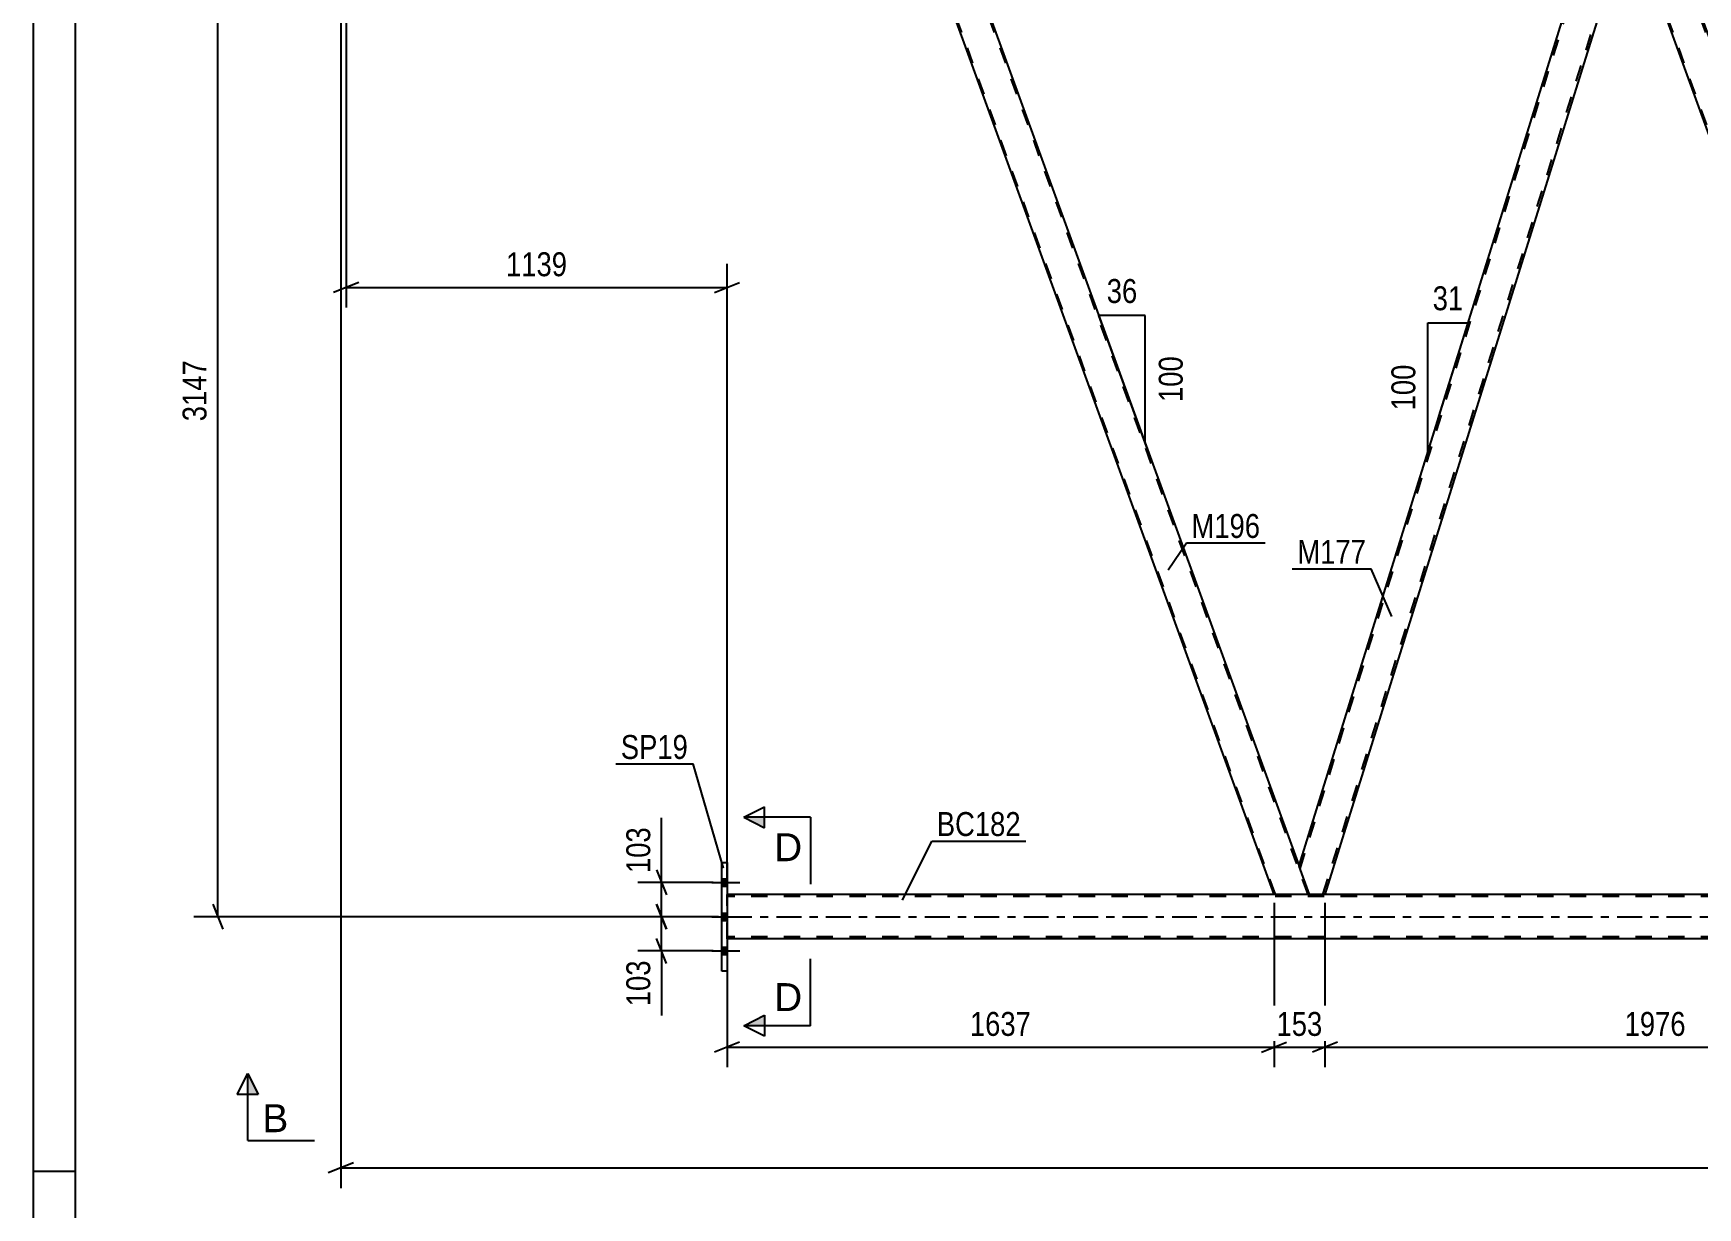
# Model space of a CAD drawing. Header units: millimetres. Extents: x 0 to 841, y 0 to 594.
# Drawn here: x 0 to 199.2, y 293.7 to 434.2 of the extents above; entities that cross this region are included whole.
import ezdxf

# ---------------------------------------------------------------- set-up
doc = ezdxf.new("R2010")
doc.units = ezdxf.units.MM
doc.linetypes.add('DXK_LINE_DOT2', pattern=[3.9198, 1.9599, -1.9599])
doc.linetypes.add('DXK_LINE_DOT3', pattern=[5.9187, 2.979, -0.9799, 0.9799, -0.9799])
doc.styles.add('Arial', font='ARIAL.TTF', dxfattribs={"height": 0.2})
doc.styles.add('Arial Narrow', font='ARIALN.TTF', dxfattribs={"height": 0.2})

# ---------------------------------------------------------------- blocks, each defined once
blk = doc.blocks.new('Unknown-814761001-1137')
at = {"color": 5, "linetype": 'Continuous'}
for p, q in [((0, 594), (0, 0)), ((5, 589), (5, 5)), ((5, 298), (0, 298))]:
    blk.add_line(p, q, dxfattribs=at)
blk = doc.blocks.new('Part-814761001-3543 - 3038')
at = {"color": 2, "linetype": 'Continuous'}
for p, q in [((193.77, 452.36), (189.51, 452.36)), ((193.77, 452.36), (236.13, 335.95)), ((231.88, 335.95), (191.04, 448.16))]:
    blk.add_line(p, q, dxfattribs=at)
at = {"color": 7, "linetype": 'DXK_LINE_DOT2'}
for p, q in [((189.51, 452.36), (191.04, 448.16)), ((233.8, 331.14), (189.68, 452.36)), ((237.72, 331.14), (193.6, 452.36)), ((233.63, 331.14), (231.88, 335.95)), ((237.89, 331.14), (236.13, 335.95)), ((237.89, 331.14), (233.63, 331.14))]:
    blk.add_line(p, q, dxfattribs=at)
blk = doc.blocks.new('Part-814761001-3089 - 3038')
at = {"color": 2, "linetype": 'Continuous'}
for p, q in [((229.17, 331.14), (83.03, 331.14)), ((229.17, 325.86), (83.03, 325.86))]:
    blk.add_line(p, q, dxfattribs=at)
at = {"color": 7, "linetype": 'DXK_LINE_DOT2'}
for p, q in [((83.03, 325.86), (83.03, 331.14)), ((769.92, 330.9), (83.03, 330.9)), ((769.92, 326.1), (83.03, 326.1))]:
    blk.add_line(p, q, dxfattribs=at)
at = {"color": 7, "linetype": 'DXK_LINE_DOT3'}
blk.add_line((83.03, 328.5), (769.92, 328.5), dxfattribs=at)
blk = doc.blocks.new('Part-814761001-3267 - 3038')
at = {"color": 2, "linetype": 'Continuous'}
for p, q in [((82.39, 322), (82.39, 335)), ((82.39, 335), (83.03, 335)), ((83.03, 335), (83.03, 322)), ((83.03, 322), (82.39, 322))]:
    blk.add_line(p, q, dxfattribs=at)
blk = doc.blocks.new('Bolt-814761001-3274 - 3038')
at = {"linetype": 'Continuous'}
for points in [[(83.03, 332.16), (83.03, 333.04), (82.39, 333.04), (82.39, 332.16)], [(83.03, 332.16), (83.03, 333.04), (82.39, 333.04), (82.39, 332.16)], [(83.03, 332.16), (83.03, 333.04), (82.39, 333.04), (82.39, 332.16)], [(83.03, 328.06), (83.03, 328.94), (82.39, 328.94), (82.39, 328.06)], [(83.03, 328.06), (83.03, 328.94), (82.39, 328.94), (82.39, 328.06)], [(83.03, 323.96), (83.03, 324.84), (82.39, 324.84), (82.39, 323.96)], [(83.03, 323.96), (83.03, 324.84), (82.39, 324.84), (82.39, 323.96)], [(83.03, 323.96), (83.03, 324.84), (82.39, 324.84), (82.39, 323.96)]]:
    blk.add_hatch(color=1, dxfattribs=at).paths.add_polyline_path(points)
at = {"color": 1, "linetype": 'Continuous'}
for p, q in [((82.39, 333.04), (83.03, 333.04)), ((82.39, 333.04), (83.03, 333.04)), ((82.39, 333.04), (83.03, 333.04)), ((81.23, 332.6), (84.55, 332.6)), ((81.23, 332.6), (84.55, 332.6)), ((81.23, 332.6), (84.55, 332.6)), ((82.39, 332.16), (83.03, 332.16)), ((82.39, 332.16), (83.03, 332.16)), ((82.39, 332.16), (83.03, 332.16)), ((82.39, 328.94), (83.03, 328.94)), ((82.39, 328.94), (83.03, 328.94)), ((81.23, 328.5), (84.55, 328.5)), ((81.23, 328.5), (84.55, 328.5)), ((82.39, 328.06), (83.03, 328.06)), ((82.39, 328.06), (83.03, 328.06)), ((82.39, 324.84), (83.03, 324.84)), ((82.39, 324.84), (83.03, 324.84)), ((82.39, 324.84), (83.03, 324.84)), ((81.23, 324.4), (84.55, 324.4)), ((81.23, 324.4), (84.55, 324.4)), ((81.23, 324.4), (84.55, 324.4)), ((82.39, 323.96), (83.03, 323.96)), ((82.39, 323.96), (83.03, 323.96)), ((82.39, 323.96), (83.03, 323.96))]:
    blk.add_line(p, q, dxfattribs=at)
blk = doc.blocks.new('Part-814761001-3559 - 3038')
at = {"color": 2, "linetype": 'Continuous'}
for p, q in [((148.5, 331.14), (104.37, 452.36)), ((104.37, 452.36), (108.63, 452.36)), ((108.63, 452.36), (151.51, 334.56))]:
    blk.add_line(p, q, dxfattribs=at)
at = {"color": 7, "linetype": 'DXK_LINE_DOT2'}
for p, q in [((148.67, 331.14), (104.54, 452.36)), ((152.58, 331.14), (108.46, 452.36)), ((152.75, 331.14), (151.51, 334.56)), ((152.75, 331.14), (148.5, 331.14))]:
    blk.add_line(p, q, dxfattribs=at)
blk = doc.blocks.new('Part-814761001-3564 - 3038')
at = {"color": 2, "linetype": 'Continuous'}
for p, q in [((151.49, 334.61), (188.19, 452.36)), ((189.51, 452.36), (188.19, 452.36)), ((191.04, 448.16), (189.51, 452.36)), ((191.06, 448.11), (154.6, 331.14)), ((152.75, 331.14), (151.51, 334.56))]:
    blk.add_line(p, q, dxfattribs=at)
at = {"color": 7, "linetype": 'DXK_LINE_DOT2'}
for p, q in [((151.62, 334.24), (188.44, 452.36)), ((154.35, 331.14), (190.92, 448.48)), ((191.06, 448.11), (191.04, 448.16)), ((191.06, 448.11), (191.04, 448.16)), ((151.49, 334.61), (151.51, 334.56)), ((154.6, 331.14), (152.75, 331.14))]:
    blk.add_line(p, q, dxfattribs=at)
blk = doc.blocks.new('StraightDimension-814761001-3841 - 3038')
at = {"color": 7, "linetype": 'Continuous'}
for p, q in [((74.59, 334.1), (75.79, 331.1)), ((81.39, 332.6), (72.34, 332.6)), ((75.19, 328.5), (75.19, 332.6)), ((75.79, 327), (74.59, 330)), ((81.39, 328.5), (72.34, 328.5))]:
    blk.add_line(p, q, dxfattribs=at)
at = {"color": 0}
blk.add_wipeout([(74.44, 339.81), (70.24, 339.81), (70.24, 333.12), (74.44, 333.12)], dxfattribs=at)
at = {"color": 7, "linetype": 'Continuous'}
blk.add_line((75.19, 332.6), (75.19, 340.33), dxfattribs=at)
blk.add_line((75.19, 332.6), (75.19, 340.33), dxfattribs=at)
at = {"color": 3, "style": 'Arial Narrow'}
blk.add_text('103', height=2.863, rotation=90.0002, dxfattribs=at).set_placement((73.84, 333.72))
blk = doc.blocks.new('StraightDimension-814761001-9534 - 3038')
at = {"color": 7, "linetype": 'Continuous'}
for p, q in [((148.5, 330.14), (148.5, 310.49)), ((83.03, 324.86), (83.03, 310.49)), ((84.53, 313.49), (81.53, 312.29)), ((83.03, 312.89), (148.5, 312.89)), ((147, 312.29), (150, 313.49))]:
    blk.add_line(p, q, dxfattribs=at)
at = {"color": 0}
blk.add_wipeout([(120.02, 313.64), (120.02, 317.84), (111.5, 317.84), (111.5, 313.64)], dxfattribs=at)
at = {"color": 3, "style": 'Arial Narrow'}
blk.add_text('1637', height=2.863, dxfattribs=at).set_placement((112.1, 314.24))
blk = doc.blocks.new('StraightDimension-814761001-3849 - 3038')
at = {"color": 7, "linetype": 'Continuous'}
for p, q in [((74.59, 330), (75.79, 327)), ((81.39, 328.5), (72.34, 328.5)), ((75.19, 324.4), (75.19, 328.5)), ((75.79, 322.9), (74.59, 325.9)), ((81.39, 324.4), (72.34, 324.4))]:
    blk.add_line(p, q, dxfattribs=at)
at = {"color": 0}
blk.add_wipeout([(74.44, 323.87), (70.24, 323.87), (70.24, 317.19), (74.44, 317.19)], dxfattribs=at)
at = {"color": 7, "linetype": 'Continuous'}
blk.add_line((75.19, 324.4), (75.19, 316.66), dxfattribs=at)
blk.add_line((75.19, 324.4), (75.19, 316.66), dxfattribs=at)
at = {"color": 3, "style": 'Arial Narrow'}
blk.add_text('103', height=2.863, rotation=90.0002, dxfattribs=at).set_placement((73.84, 317.79))
blk = doc.blocks.new('AngleDimension-814761001-3714 - 3038')
at = {"color": 7, "linetype": 'Continuous'}
for p, q in [((166.91, 399.55), (171.73, 399.55)), ((166.91, 384.08), (171.73, 399.55)), ((166.91, 384.08), (166.91, 399.55)), ((168.23, 388.32), (171.73, 399.55))]:
    blk.add_line(p, q, dxfattribs=at)
at = {"color": 0}
for points in [[(171.75, 400.45), (171.75, 404.65), (166.89, 404.65), (166.89, 400.45)], [(166.01, 395.15), (161.81, 395.15), (161.81, 388.47), (166.01, 388.47)]]:
    blk.add_wipeout(points, dxfattribs=at)
at = {"color": 3, "style": 'Arial Narrow'}
blk.add_text('31', height=2.863, dxfattribs=at).set_placement((167.49, 401.05))
blk.add_text('100', height=2.863, rotation=90.0002, dxfattribs=at).set_placement((165.41, 389.07))
blk = doc.blocks.new('StraightDimension-814761001-3725 - 3038')
at = {"color": 7, "linetype": 'Continuous'}
for p, q in [((37.45, 451.36), (37.45, 401.37)), ((83.03, 332.14), (83.03, 406.62)), ((38.95, 404.37), (35.95, 403.17)), ((37.45, 403.77), (83.03, 403.77)), ((81.53, 403.17), (84.53, 404.37))]:
    blk.add_line(p, q, dxfattribs=at)
at = {"color": 0}
blk.add_wipeout([(64.49, 404.52), (64.49, 408.72), (55.98, 408.72), (55.98, 404.52)], dxfattribs=at)
at = {"color": 3, "style": 'Arial Narrow'}
blk.add_text('1139', height=2.863, dxfattribs=at).set_placement((56.58, 405.12))
blk = doc.blocks.new('StraightDimension-814761001-4591 - 3038')
at = {"color": 7, "linetype": 'Continuous'}
for p, q in [((36.81, 446.86), (36.81, 296.04)), ((38.31, 299.04), (35.31, 297.84)), ((36.81, 298.44), (780.78, 298.44))]:
    blk.add_line(p, q, dxfattribs=at)
blk = doc.blocks.new('StraightDimension-814761001-8416 - 3038')
at = {"color": 7, "linetype": 'Continuous'}
for p, q in [((37.97, 454.36), (19.23, 454.36)), ((22.68, 452.86), (21.48, 455.86)), ((22.08, 328.5), (22.08, 454.36)), ((21.48, 330), (22.68, 327)), ((82.03, 328.5), (19.23, 328.5))]:
    blk.add_line(p, q, dxfattribs=at)
at = {"color": 0}
blk.add_wipeout([(21.33, 395.68), (17.13, 395.68), (17.13, 387.17), (21.33, 387.17)], dxfattribs=at)
at = {"color": 3, "style": 'Arial Narrow'}
blk.add_text('3147', height=2.863, rotation=90.0002, dxfattribs=at).set_placement((20.73, 387.77))
blk = doc.blocks.new('StraightDimension-814761001-9532 - 3038')
at = {"color": 7, "linetype": 'Continuous'}
for p, q in [((154.6, 330.14), (154.6, 310.49)), ((233.63, 330.14), (233.63, 310.49)), ((156.1, 313.49), (153.1, 312.29)), ((154.6, 312.89), (233.63, 312.89)), ((232.13, 312.29), (235.13, 313.49))]:
    blk.add_line(p, q, dxfattribs=at)
at = {"color": 0}
blk.add_wipeout([(198.37, 313.64), (198.37, 317.84), (189.86, 317.84), (189.86, 313.64)], dxfattribs=at)
at = {"color": 3, "style": 'Arial Narrow'}
blk.add_text('1976', height=2.863, dxfattribs=at).set_placement((190.46, 314.24))
blk = doc.blocks.new('StraightDimension-814761001-9533 - 3038')
at = {"color": 7, "linetype": 'Continuous'}
for p, q in [((148.5, 330.14), (148.5, 310.49)), ((154.6, 330.14), (154.6, 310.49)), ((147, 312.29), (150, 313.49)), ((148.5, 312.89), (154.6, 312.89)), ((156.1, 313.49), (153.1, 312.29))]:
    blk.add_line(p, q, dxfattribs=at)
at = {"color": 0}
blk.add_wipeout([(154.89, 313.64), (154.89, 317.84), (148.2, 317.84), (148.2, 313.64)], dxfattribs=at)
at = {"color": 3, "style": 'Arial Narrow'}
blk.add_text('153', height=2.863, dxfattribs=at).set_placement((148.8, 314.24))
blk = doc.blocks.new('AngleDimension-814761001-12746 - 3038')
at = {"color": 7, "linetype": 'Continuous'}
for p, q in [((133.07, 400.42), (127.53, 400.42)), ((133.07, 385.2), (127.53, 400.42)), ((133.07, 385.2), (133.07, 400.42)), ((133.63, 383.67), (133.07, 385.2))]:
    blk.add_line(p, q, dxfattribs=at)
at = {"color": 0}
for points in [[(132.73, 401.32), (132.73, 405.52), (127.88, 405.52), (127.88, 401.32)], [(138.17, 396.15), (133.97, 396.15), (133.97, 389.47), (138.17, 389.47)]]:
    blk.add_wipeout(points, dxfattribs=at)
at = {"color": 3, "style": 'Arial Narrow'}
blk.add_text('36', height=2.863, dxfattribs=at).set_placement((128.48, 401.92))
blk.add_text('100', height=2.863, rotation=90.0002, dxfattribs=at).set_placement((137.57, 390.07))
blk = doc.blocks.new('Mark-814761001-3085 - 3038')
at = {"color": 0}
blk.add_wipeout([(118.19, 338.15), (118.19, 341.15), (108.14, 341.15), (108.14, 338.15)], dxfattribs=at)
blk.add_wipeout([(118.19, 338.15), (118.19, 341.15), (108.14, 341.15), (108.14, 338.15)], dxfattribs=at)
at = {"color": 30, "linetype": 'Continuous'}
for p, q in [((104.02, 330.49), (107.54, 337.55)), ((107.54, 337.55), (118.79, 337.55))]:
    blk.add_line(p, q, dxfattribs=at)
at = {"color": 3, "style": 'Arial Narrow'}
blk.add_text('BC182', height=2.863, dxfattribs=at).set_placement((108.14, 338.15))
blk = doc.blocks.new('Mark-814761001-3263 - 3038')
at = {"color": 0}
blk.add_wipeout([(78.36, 347.37), (78.36, 350.37), (70.32, 350.37), (70.32, 347.37)], dxfattribs=at)
blk.add_wipeout([(78.36, 347.37), (78.36, 350.37), (70.32, 350.37), (70.32, 347.37)], dxfattribs=at)
at = {"color": 30, "linetype": 'Continuous'}
for p in [(69.72, 346.77), (82.61, 334.32)]:
    blk.add_line(p, (78.96, 346.77), dxfattribs=at)
at = {"color": 3, "style": 'Arial Narrow'}
blk.add_text('SP19', height=2.863, dxfattribs=at).set_placement((70.32, 347.37))
blk = doc.blocks.new('SectionMark-814761001-4854 - 3038')
at = {"linetype": 'Continuous'}
blk.add_hatch(color=6, dxfattribs=at).paths.add_polyline_path([(26.91, 307.22), (25.66, 307.22), (25.66, 309.72)])
at = {"color": 6, "linetype": 'Continuous'}
for p, q in [((24.41, 307.22), (25.66, 309.72)), ((25.66, 301.72), (25.66, 309.72)), ((25.66, 309.72), (26.91, 307.22)), ((26.91, 307.22), (24.41, 307.22)), ((25.66, 301.72), (33.66, 301.72))]:
    blk.add_line(p, q, dxfattribs=at)
at = {"color": 0, "linetype": 'Continuous'}
blk.add_wipeout([(30.52, 302.72), (30.52, 306.22), (27.41, 306.22), (27.41, 302.72)], dxfattribs=at)
at = {"color": 3, "linetype": 'Continuous', "style": 'Arial'}
blk.add_text('B', height=3.34, dxfattribs=at).set_placement((27.41, 302.72))
blk = doc.blocks.new('Mark-814761001-3555 - 3038')
at = {"color": 0}
blk.add_wipeout([(146.84, 373.81), (146.84, 376.81), (138.62, 376.81), (138.62, 373.81)], dxfattribs=at)
blk.add_wipeout([(146.84, 373.81), (146.84, 376.81), (138.62, 376.81), (138.62, 373.81)], dxfattribs=at)
at = {"color": 30, "linetype": 'Continuous'}
for p, q in [((135.82, 370), (138.02, 373.21)), ((138.02, 373.21), (147.44, 373.21))]:
    blk.add_line(p, q, dxfattribs=at)
at = {"color": 3, "style": 'Arial Narrow'}
blk.add_text('M196', height=2.863, dxfattribs=at).set_placement((138.62, 373.81))
blk = doc.blocks.new('Mark-814761001-3560 - 3038')
at = {"color": 0}
blk.add_wipeout([(159.52, 370.72), (159.52, 373.72), (151.29, 373.72), (151.29, 370.72)], dxfattribs=at)
blk.add_wipeout([(159.52, 370.72), (159.52, 373.72), (151.29, 373.72), (151.29, 370.72)], dxfattribs=at)
at = {"color": 30, "linetype": 'Continuous'}
for p in [(150.69, 370.12), (162.59, 364.42)]:
    blk.add_line(p, (160.12, 370.12), dxfattribs=at)
at = {"color": 3, "style": 'Arial Narrow'}
blk.add_text('M177', height=2.863, dxfattribs=at).set_placement((151.29, 370.72))
blk = doc.blocks.new('SectionMark-814761001-9810 - 3038')
at = {"linetype": 'Continuous'}
for points in [[(87.53, 340.39), (87.53, 339.14), (85.03, 340.39)], [(87.53, 316.71), (87.53, 315.46), (85.03, 315.46)]]:
    blk.add_hatch(color=6, dxfattribs=at).paths.add_polyline_path(points)
at = {"color": 6, "linetype": 'Continuous'}
for p, q in [((85.03, 340.39), (87.53, 341.64)), ((87.53, 339.14), (87.53, 341.64)), ((93.03, 340.39), (85.03, 340.39)), ((85.03, 340.39), (87.53, 339.14)), ((93.03, 340.39), (93.03, 332.39)), ((93.03, 315.46), (93.03, 323.46)), ((85.03, 315.46), (87.53, 316.71)), ((93.03, 315.46), (85.03, 315.46)), ((87.53, 314.21), (85.03, 315.46)), ((87.53, 316.71), (87.53, 314.21))]:
    blk.add_line(p, q, dxfattribs=at)
at = {"color": 0, "linetype": 'Continuous'}
for points in [[(92.03, 335.14), (92.03, 338.64), (88.66, 338.64), (88.66, 335.14)], [(92.03, 317.21), (92.03, 320.71), (88.66, 320.71), (88.66, 317.21)]]:
    blk.add_wipeout(points, dxfattribs=at)
at = {"color": 3, "linetype": 'Continuous', "style": 'Arial'}
for p in [(88.66, 335.14), (88.66, 317.21)]:
    blk.add_text('D', height=3.34, dxfattribs=at).set_placement(p)

msp = doc.modelspace()

# ---------------------------------------------------------------- block references
for name in ['Unknown-814761001-1137', 'Part-814761001-3559 - 3038', 'Part-814761001-3564 - 3038', 'Part-814761001-3543 - 3038', 'Part-814761001-3267 - 3038', 'Bolt-814761001-3274 - 3038', 'Part-814761001-3089 - 3038']:
    msp.add_blockref(name, (0, 0))

# ---------------------------------------------------------------- next in the draw order: block references
for name in ['AngleDimension-814761001-3714 - 3038', 'StraightDimension-814761001-3841 - 3038']:
    msp.add_blockref(name, (0, 0))

# ---------------------------------------------------------------- next in the draw order: block references
for name in ['StraightDimension-814761001-3725 - 3038', 'StraightDimension-814761001-9534 - 3038']:
    msp.add_blockref(name, (0, 0))

# ---------------------------------------------------------------- next in the draw order: block references
msp.add_blockref('StraightDimension-814761001-3849 - 3038', (0, 0))

# ---------------------------------------------------------------- next in the draw order: block references
msp.add_blockref('StraightDimension-814761001-4591 - 3038', (0, 0))

# ---------------------------------------------------------------- next in the draw order: block references
for name in ['StraightDimension-814761001-8416 - 3038', 'AngleDimension-814761001-12746 - 3038', 'Mark-814761001-3555 - 3038', 'Mark-814761001-3560 - 3038', 'SectionMark-814761001-9810 - 3038', 'Mark-814761001-3085 - 3038', 'StraightDimension-814761001-9532 - 3038']:
    msp.add_blockref(name, (0, 0))

# ---------------------------------------------------------------- next in the draw order: block references
for name in ['Mark-814761001-3263 - 3038', 'StraightDimension-814761001-9533 - 3038']:
    msp.add_blockref(name, (0, 0))

# ---------------------------------------------------------------- next in the draw order: block references
msp.add_blockref('SectionMark-814761001-4854 - 3038', (0, 0))

doc.saveas('drawing.dxf')
